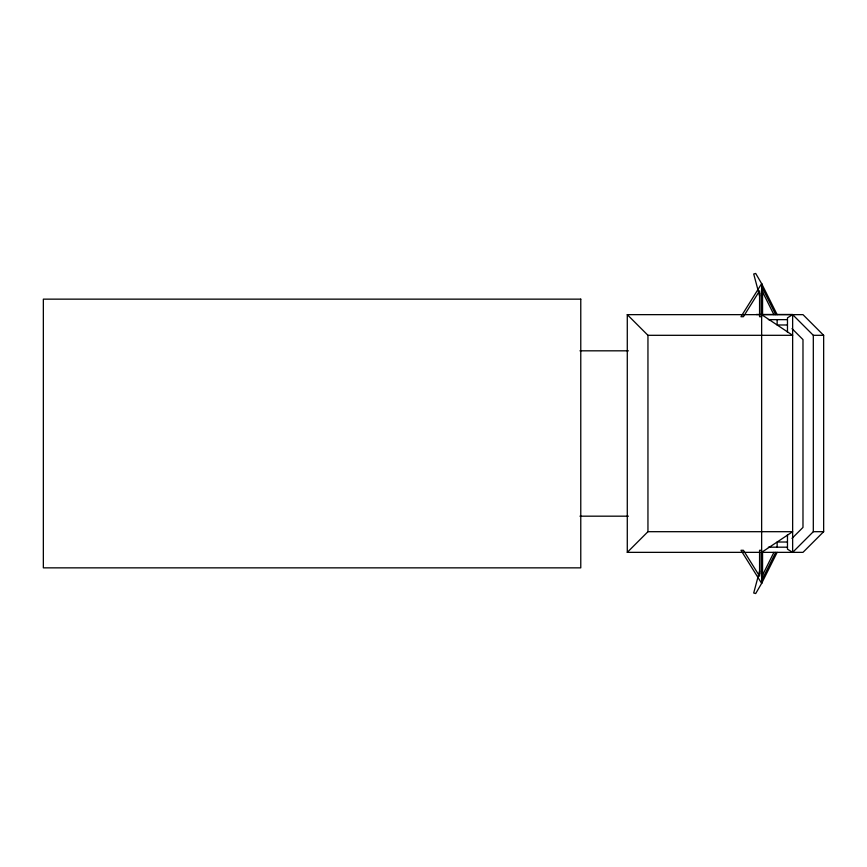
<?xml version="1.0" encoding="UTF-8"?>
<svg xmlns="http://www.w3.org/2000/svg" width="867" height="867" viewBox="0 0 867 867"><rect width="100%" height="100%" fill="white"/><g stroke="black" fill="none" stroke-linecap="round" stroke-linejoin="round"><path stroke-width="1.3" d="M761.584 295.419L761.638 283.639L755.699 273.463L753.705 273.994L759.59 295.961M759.59 571.039L753.705 593.006L755.699 593.537L761.638 583.361L777.146 552.355M762.516 575.135L773.906 552.355M775.759 552.355L762.559 578.733L762.559 552.355M777.146 314.645L761.638 283.639L740.971 316.715L743.409 316.715L759.568 290.846L759.568 316.715L761.638 316.715M627.285 552.355L647.952 531.688L647.952 335.312L627.285 314.645L802.983 314.645L823.65 335.312L823.65 531.688L802.983 552.355L627.285 552.355L627.285 314.645M792.015 538.364L802.983 527.407L802.983 339.593L792.015 328.636M787.474 534.592L787.474 549.169L792.644 552.355L813.311 531.688L813.311 335.312L792.644 314.645L787.474 317.831L787.474 332.408M761.638 552.355L792.644 531.688L647.952 531.688M756.241 314.483L792.644 314.483L792.644 552.355M768.379 319.641L787.258 319.641M787.117 324.984L777.146 324.984L777.146 319.815M647.952 335.312L792.644 335.312L761.638 314.645M813.311 335.312L823.65 335.312M579.969 350.821L628.391 350.821M579.969 516.179L628.391 516.179M813.311 531.688L823.65 531.688M787.117 542.016L777.146 542.016L777.146 547.185M768.379 547.185L787.474 547.185M761.638 550.285L759.568 550.285L759.568 576.154L743.409 550.285L740.971 550.285L761.638 583.361L761.638 283.639M775.759 314.645L762.559 288.267L762.559 314.645M762.516 291.865L773.906 314.645M761.584 571.581L761.638 583.361M759.795 293.079L759.795 314.645M759.795 552.355L759.795 573.921M580.771 299.148L43.35 299.148L43.35 567.852L580.771 567.852L580.771 299.148"/></g></svg>
